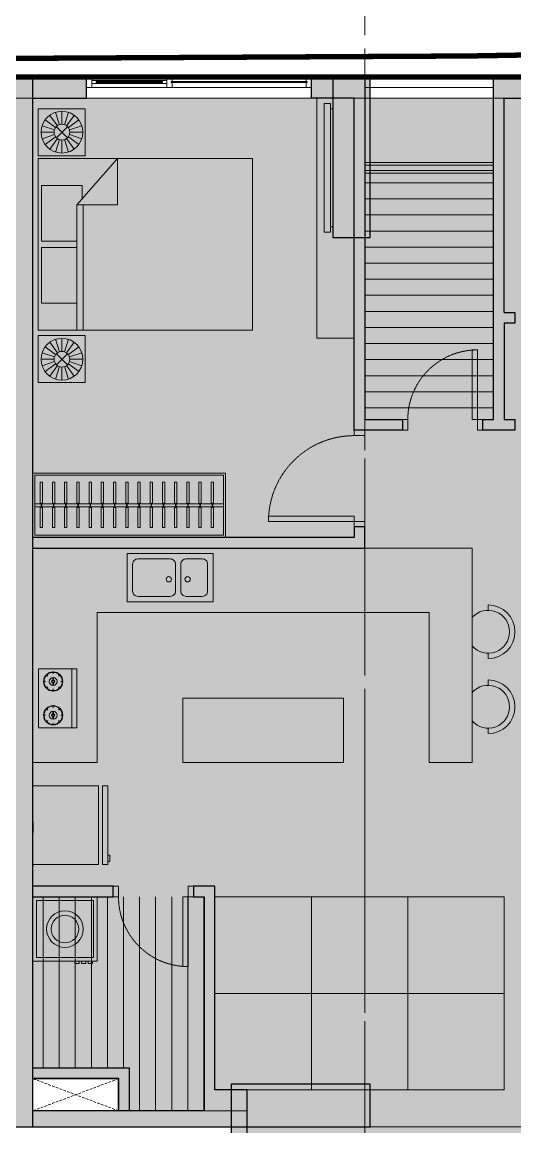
# Model space of a CAD drawing. Header units: millimetres. Extents: x -100356 to 314685, y 446 to 1273965.
# Drawn here: x 69991 to 74591, y 1127313 to 1137623 of the extents above; entities that cross this region are included whole.
import ezdxf
from ezdxf.xclip import XClip

# ---------------------------------------------------------------- set-up
doc = ezdxf.new("R2010")
doc.units = ezdxf.units.MM
doc.header["$XCLIPFRAME"] = 2
for name, pattern in [('CENTER', [2, 1.25, -0.25, 0.25, -0.25]), ('CENTER2', [28.575, 19.05, -3.175, 3.175, -3.175]), ('Dash', [6, 3, -3]), ('DASHED2', [0.375, 0.25, -0.125]), ('Kume - Grid Line', [10.5, 6, -1.25, 2, -1.25]), ('VL2 - tb$0$DASHED2', [0.375, 0.25, -0.125]), ('VL2 - tb$0$HIDDEN', [0.375, 0.25, -0.125]), ('VL4 - dp$0$HIDDEN', [0.375, 0.25, -0.125])]:
    doc.linetypes.add(name, pattern=pattern)
for name, color, linetype, lineweight in [('@ color hatch', 7, 'Continuous', 13), ('A-_ANOT----_D', 7, 'Continuous', 5), ('A.Axis', 251, 'CENTER2', 13), ('A1 - dp$0$TUONG 2', 2, 'Continuous', 25), ('GJ', 1, 'Continuous', 13), ('Hatch-wall', 251, 'Continuous', 5), ('LC.HA', 250, 'Continuous', 9), ('LGI', 250, 'CENTER', 9), ('VL2 - tb$0$A.Door', 4, 'Continuous', 13), ('VL2 - tb$0$A.HACH 250', 250, 'Continuous', 5), ('VL2 - tb$0$CUA', 5, 'Continuous', 9), ('VL2 - tb$0$FURNITURE', 8, 'Continuous', 5), ('VL2 - tb$0$NET NOI THAT', 8, 'Continuous', 0), ('VL2 - tb$0$TUONG 2', 2, 'Continuous', 35), ('VL3 - tb$0$$7$FURNITURE', 8, 'Continuous', 5), ('VL4 - dp$0$CUA', 5, 'Continuous', 9)]:
    doc.layers.add(name, color=color, linetype=linetype, lineweight=lineweight)
doc.layers.add('STR', color=7, linetype='Continuous')

# ---------------------------------------------------------------- blocks, each defined once
blk = doc.blocks.new('VL2 - tb')
at = {"layer": 'Hatch-wall', "ltscale": 0.5}
h = blk.add_hatch(color=256, dxfattribs=at)
h.dxf.hatch_style = 1
h.paths.add_polyline_path([(9500, 175), (10120, 175)], flags=16)
h.paths.add_polyline_path([(9000, 6600), (8750, 6600), (8750, 6400), (8900, 6400), (8900, 5950), (9850, 5950), (9850, 3075), (9750, 3075), (9750, 2975), (9850, 2975), (9850, 2875), (9950, 2875), (9950, 2975), (10550, 2975), (10550, 3075), (9950, 3075), (9950, 5950), (10550, 5950), (10550, 6050), (9000, 6050)], flags=16)
h.paths.add_polyline_path([(6400, 6050), (6400, 2975), (8850, 2975), (8850, 3075), (6500, 3075), (6500, 6400), (6650, 6400), (6650, 6600), (6600, 6600), (6600, 9825), (6400, 9825), (6400, 8525), (6400, 8325)], flags=17)
h.paths.add_polyline_path([(3100, 9625), (2700, 9625), (2700, 9825), (3300, 9825), (3300, 8525), (4000, 8525), (4000, 8325), (3200, 8325), (3200, 5625), (3100, 5625)], flags=17)
h.paths.add_polyline_path([(100, 1875), (100, 1875), (100, 1375), (100, 1375)], flags=16)
edge = h.paths.add_edge_path()
edge.add_line((12250, 9625), (12250, 6050))
edge.add_line((12250, 6050), (11650, 6050))
edge.add_line((11650, 6050), (11650, 5950))
edge.add_line((11650, 5950), (12250, 5950))
edge.add_line((12250, 5950), (12250, 3075))
edge.add_line((12250, 3075), (11650, 3075))
edge.add_line((11650, 3075), (11650, 2975))
edge.add_line((11650, 2975), (12250, 2975))
edge.add_line((12250, 2975), (12250, 1875))
edge.add_line((12250, 1875), (11070, 1875))
edge.add_line((11070, 1875), (11070, 1775))
edge.add_line((11070, 1775), (12250, 1775))
edge.add_line((12250, 1775), (12250, 175))
edge.add_line((12250, 175), (10220, 175))
edge.add_line((10220, 175), (9400, 175))
edge.add_line((9400, 175), (8650, 175))
edge.add_line((8650, 175), (8650, 1775))
edge.add_line((8650, 1775), (10320, 1775))
edge.add_line((10320, 1775), (10320, 1875))
edge.add_line((10320, 1875), (9950, 1875))
edge.add_line((9950, 1875), (9950, 1975))
edge.add_line((9950, 1975), (9850, 1975))
edge.add_line((9850, 1975), (9850, 1875))
edge.add_line((9850, 1875), (7350, 1875))
edge.add_line((7350, 1875), (7350, 1775))
edge.add_line((7350, 1775), (8550, 1775))
edge.add_line((8550, 1775), (8550, 175))
edge.add_line((8550, 175), (6500, 175))
edge.add_line((6500, 175), (6500, 1775))
edge.add_line((6500, 1775), (6600, 1775))
edge.add_line((6600, 1775), (6600, 1875))
edge.add_line((6600, 1875), (6500, 1875))
edge.add_line((6500, 1875), (6400, 1875))
edge.add_line((6400, 1875), (6400, 175))
edge.add_line((6400, 175), (6300, 175))
edge.add_line((6300, 175), (6300, 25))
edge.add_line((6300, 25), (12450, 25))
edge.add_line((12450, 25), (12450, 9825))
edge.add_line((12450, 9825), (11600, 9825))
edge.add_line((11600, 9825), (11600, 9625))
edge.add_line((11600, 9625), (12250, 9625))
edge.add_line((8750, 6600), (8800, 6600))
edge.add_line((8800, 6600), (8800, 9825))
edge.add_line((8800, 9825), (9500, 9825))
edge.add_line((9500, 9825), (9500, 9625))
edge.add_line((9500, 9625), (9100, 9625))
edge.add_line((9100, 9625), (9100, 8325))
edge.add_line((9100, 8325), (9000, 8325))
edge.add_line((9000, 8325), (9000, 6900))
h.paths.add_polyline_path([(4500, 175), (4600, 175), (4600, 175), (4700, 175), (4700, 25), (-100, 25), (-100, 9825), (600, 9825), (600, 9625), (100, 9625), (100, 6325), (2200, 6325), (2200, 6125), (2100, 6125), (2100, 6225), (100, 6225), (100, 4625), (2100, 4625), (2100, 5375), (2200, 5375), (2200, 4625), (3100, 4625), (3100, 4725), (3200, 4725), (3200, 4525), (100, 4525), (100, 1975), (850, 1975), (850, 1875), (100, 1875), (100, 1275), (100, 1275), (100, 175), (1700, 175), (1700, 1875), (1600, 1875), (1600, 1975), (1800, 1975), (1800, 175), (4500, 175)])
h = blk.add_hatch(color=256, dxfattribs=at)
h.dxf.hatch_style = 1
h.paths.add_polyline_path([(12450, 9825), (11600, 9825), (11600, 9625), (12250, 9625), (12250, 6050), (11650, 6050), (11650, 5950), (12250, 5950), (12250, 3075), (11650, 3075), (11650, 2975), (12250, 2975), (12250, 1875), (11070, 1875), (11070, 1775), (12250, 1775), (12250, 175), (10220, 175), (9400, 175), (8650, 175), (8650, 1775), (10320, 1775), (10320, 1875), (9950, 1875), (9950, 1975), (9850, 1975), (9850, 1875), (7350, 1875), (7350, 1775), (8550, 1775), (8550, 175), (6500, 175), (6500, 1775), (6600, 1775), (6600, 1875), (6500, 1875), (6400, 1875), (6400, 175), (6000, 175), (6000, 25), (12450, 25)])
h.paths.add_polyline_path([(10120, 175), (9500, 175)], flags=16)
at = {"layer": 'A1 - dp$0$TUONG 2', "ltscale": 0.5}
blk.add_lwpolyline([(6000, 25), (12450, 25), (12450, 9825), (11600, 9825)], dxfattribs=at)
blk = doc.blocks.new('VL2 - tb$0$A$C6FE626A3')
for p, q in [((-90, 606), (-150, 606)), ((-150, -594), (-150, 606)), ((-90, -594), (-90, 606)), ((-90, 557), (-70, 557)), ((-70, -545), (-70, 557)), ((-90, -594), (-150, -594)), ((-90, -545), (-70, -545))]:
    blk.add_line(p, q)
blk = doc.blocks.new('*U294')
for points in [[(0, 600), (0, 0), (1800, 0), (1800, 600)], [(1780, 580), (1780, 20), (20, 20), (20, 580)]]:
    blk.add_lwpolyline(points, close=True)
at = {"ltscale": 6}
for points in [[(91, 313), (91, 515), (69, 515), (69, 313)], [(205, 313), (205, 515), (183, 515), (183, 313)], [(319, 313), (319, 515), (297, 515), (297, 313)], [(433, 313), (433, 515), (411, 515), (411, 313)], [(547, 313), (547, 515), (525, 515), (525, 313)], [(661, 313), (661, 515), (639, 515), (639, 313)], [(775, 313), (775, 515), (753, 515), (753, 313)], [(889, 313), (889, 515), (867, 515), (867, 313)], [(1003, 313), (1003, 515), (981, 515), (981, 313)], [(1117, 313), (1117, 515), (1095, 515), (1095, 313)], [(1231, 313), (1231, 515), (1209, 515), (1209, 313)], [(1345, 313), (1345, 515), (1323, 515), (1323, 313)], [(1459, 313), (1459, 515), (1437, 515), (1437, 313)], [(1573, 313), (1573, 515), (1551, 515), (1551, 313)], [(1687, 313), (1687, 515), (1665, 515), (1665, 313)], [(69, 287), (69, 92), (91, 92), (91, 287)], [(183, 287), (183, 92), (205, 92), (205, 287)], [(297, 287), (297, 92), (319, 92), (319, 287)], [(411, 287), (411, 92), (433, 92), (433, 287)], [(525, 287), (525, 92), (547, 92), (547, 287)], [(639, 287), (639, 92), (661, 92), (661, 287)], [(753, 287), (753, 92), (775, 92), (775, 287)], [(867, 287), (867, 92), (889, 92), (889, 287)], [(981, 287), (981, 92), (1003, 92), (1003, 287)], [(1095, 287), (1095, 92), (1117, 92), (1117, 287)], [(1209, 287), (1209, 92), (1231, 92), (1231, 287)], [(1323, 287), (1323, 92), (1345, 92), (1345, 287)], [(1437, 287), (1437, 92), (1459, 92), (1459, 287)], [(1551, 287), (1551, 92), (1573, 92), (1573, 287)], [(1665, 287), (1665, 92), (1687, 92), (1687, 287)]]:
    blk.add_lwpolyline(points, dxfattribs=at)
for points in [[(1780, 287), (1780, 313), (20, 313), (20, 287)], [(83, 319), (78, 319), (78, 280), (83, 280)], [(197, 319), (192, 319), (192, 280), (197, 280)], [(311, 319), (306, 319), (306, 280), (311, 280)], [(425, 319), (420, 319), (420, 280), (425, 280)], [(539, 319), (534, 319), (534, 280), (539, 280)], [(653, 319), (648, 319), (648, 280), (653, 280)], [(767, 319), (762, 319), (762, 280), (767, 280)], [(881, 319), (876, 319), (876, 280), (881, 280)], [(995, 319), (990, 319), (990, 280), (995, 280)], [(1109, 319), (1104, 319), (1104, 280), (1109, 280)], [(1223, 319), (1218, 319), (1218, 280), (1223, 280)], [(1337, 319), (1332, 319), (1332, 280), (1337, 280)], [(1451, 319), (1446, 319), (1446, 280), (1451, 280)], [(1565, 319), (1560, 319), (1560, 280), (1565, 280)], [(1679, 319), (1674, 319), (1674, 280), (1679, 280)]]:
    blk.add_lwpolyline(points, close=True, dxfattribs=at)
blk = doc.blocks.new('VL2 - tb$0$Bed 1600')
at = {"linetype": 'Continuous'}
for p, q in [((2, -80), (2, 0)), ((2, 0), (66, 0)), ((66, 0), (66, -80)), ((12, -1.2), (32.8, -1.2)), ((12, -14.4), (12, -1.2)), ((32.8, -1.2), (32.8, -14.4)), ((35.2, -1.2), (56, -1.2)), ((35.2, -14.4), (35.2, -1.2)), ((56, -1.2), (56, -16.4)), ((2, -14.4), (48.8, -14.4)), ((66, -29.6), (48.8, -14.4)), ((48.8, -14.4), (48.8, -29.6)), ((56, -16.4), (50.8, -16.4)), ((48.8, -16.8), (2, -16.8)), ((48.8, -29.6), (66, -29.6)), ((66, -80), (2, -80))]:
    blk.add_line(p, q, dxfattribs=at)
blk = doc.blocks.new('VL2 - tb$0$tab')
for p, q in [((439, 0), (0, 0)), ((0, 0), (0, -439)), ((439, -439), (439, 0)), ((174, -163), (103, -65)), ((195, -153), (157, -37)), ((217, -149), (217, -27)), ((240, -153), (278, -37)), ((260, -163), (332, -65)), ((148, -200), (32, -162)), ((158, -179), (60, -108)), ((166, -171), (269, -274)), ((269, -171), (166, -274)), ((277, -179), (375, -108)), ((287, -200), (403, -162)), ((144, -222), (22, -222)), ((148, -245), (32, -283)), ((158, -265), (60, -337)), ((174, -282), (103, -380)), ((195, -292), (157, -408)), ((217, -296), (217, -418)), ((217, -296), (217, -418)), ((240, -292), (278, -408)), ((260, -282), (332, -380)), ((277, -265), (375, -337)), ((287, -245), (403, -283)), ((291, -222), (412, -222)), ((0, -439), (439, -439))]:
    blk.add_line(p, q)
for radius in [195, 73.2]:
    blk.add_circle((217, -222), radius)
blk = doc.blocks.new('VL2 - tb$0$cua so 1')
at = {"layer": 'VL2 - tb$0$A.Door', "ltscale": 0.5}
for p, q in [((1400, 65), (2000, 65)), ((1400, 35), (2000, 35))]:
    blk.add_line(p, q, dxfattribs=at)
for points in [[(0, 0), (2100, 0), (2100, 100), (0, 100)], [(2050, 100), (2050, 0), (2100, 0), (2100, 100)]]:
    blk.add_lwpolyline(points, close=True, dxfattribs=at)
for points in [[(50, 55), (50, 100), (0, 100), (0, 0), (50, 0), (50, 45), (40, 45), (40, 55), (50, 55)], [(1300, 55), (1300, 100), (1350, 100), (1350, 0), (1300, 0), (1300, 45), (1310, 45), (1310, 55), (1300, 55)], [(1400, 55), (1400, 65), (1350, 65), (1350, 35), (1400, 35), (1400, 45), (1390, 45), (1390, 55), (1400, 55)], [(2000, 55), (2000, 65), (2050, 65), (2050, 35), (2000, 35), (2000, 45), (2010, 45), (2010, 55), (2000, 55)]]:
    blk.add_lwpolyline(points, dxfattribs=at)
at = {"layer": 'VL2 - tb$0$A.HACH 250', "ltscale": 0.5}
for points in [[(40, 45), (1310, 45), (1310, 55), (40, 55)], [(1390, 45), (2010, 45), (2010, 55), (1390, 55)]]:
    blk.add_lwpolyline(points, close=True, dxfattribs=at)
blk = doc.blocks.new('*U135')
for points in [[(-700, 100), (-750, 100), (-750, 0), (-700, 0)], [(-50, 0), (-100, 0), (-100, -650), (-50, -650)], [(0, 100), (-50, 100), (-50, 0), (0, 0)]]:
    blk.add_lwpolyline(points, close=True)
at = {"linetype": 'VL2 - tb$0$HIDDEN'}
blk.add_arc((-50, 0), 650, 180, 270, dxfattribs=at)
blk = doc.blocks.new('*U293')
at = {"layer": 'VL2 - tb$0$FURNITURE'}
for p, q in [((0, 100), (1200, 100)), ((0, 75), (1200, 75)), ((0, 25), (1200, 25)), ((0, 0), (1200, 0))]:
    blk.add_line(p, q, dxfattribs=at)
blk = doc.blocks.new('*U189')
for points in [[(0, 100), (50, 100), (50, 0), (0, 0)], [(50, 0), (100, 0), (100, -800), (50, -800)], [(850, 100), (900, 100), (900, 0), (850, 0)]]:
    blk.add_lwpolyline(points, close=True)
at = {"linetype": 'VL4 - dp$0$HIDDEN'}
blk.add_arc((50, 0), 800, 270, 0, dxfattribs=at)
blk = doc.blocks.new('*U213')
for points in [[(0, 100), (50, 100), (50, 0), (0, 0)], [(50, 0), (100, 0), (100, -650), (50, -650)], [(700, 100), (750, 100), (750, 0), (700, 0)]]:
    blk.add_lwpolyline(points, close=True)
at = {"linetype": 'VL2 - tb$0$HIDDEN'}
blk.add_arc((50, 0), 650, 270, 0, dxfattribs=at)
blk = doc.blocks.new('VL2 - tb$0$mb-tulanh700x735')
for p, q in [((368, 700), (-368, 700)), ((-368, 700), (-368, 651)), ((-368, 651), (368, 651)), ((279, 700), (279, 720)), ((279, 720), (340, 720)), ((340, 700), (279, 700)), ((340, 720), (340, 700)), ((368, 651), (368, 700)), ((368, 614), (-368, 614)), ((-368, 614), (-368, 0)), ((368, 0), (368, 614)), ((-368, 0), (368, 0))]:
    blk.add_line(p, q)
blk = doc.blocks.new('VL2 - tb$0$bep')
at = {"layer": 'VL2 - tb$0$FURNITURE'}
for p, q in [((0, 358), (0, 0)), ((549, 358), (0, 358)), ((117, 290), (117, 313)), ((432, 290), (432, 313)), ((549, 0), (549, 358)), ((47, 220), (23, 220)), ((67, 269), (51, 286)), ((103, 224), (80, 224)), ((103, 216), (80, 216)), ((131, 224), (153, 224)), ((131, 216), (153, 216)), ((166, 269), (183, 286)), ((187, 220), (210, 220)), ((362, 220), (339, 220)), ((383, 269), (366, 286)), ((418, 224), (396, 224)), ((418, 216), (396, 216)), ((446, 224), (469, 224)), ((446, 216), (469, 216)), ((482, 269), (498, 286)), ((502, 220), (526, 220)), ((67, 170), (51, 153)), ((117, 149), (117, 126)), ((166, 170), (183, 153)), ((383, 170), (366, 153)), ((432, 149), (432, 126)), ((482, 170), (498, 153)), ((549, 45), (0, 45)), ((0, 0), (549, 0))]:
    blk.add_line(p, q, dxfattribs=at)
for centre, radius in [((117, 220), 90), ((432, 220), 90), ((117, 220), 85.5), ((117, 220), 36.9), ((117, 220), 14.7), ((117, 220), 8.24), ((432, 220), 85.5), ((432, 220), 36.9), ((432, 220), 14.7), ((432, 220), 8.24)]:
    blk.add_circle(centre, radius, dxfattribs=at)
blk = doc.blocks.new('VL2 - tb$0$crua 450x830')
at = {"layer": 'VL2 - tb$0$FURNITURE'}
blk.add_lwpolyline([(400, 10), (-400, 10), (-400, 460), (400, 460)], close=True, dxfattribs=at)
blk.add_lwpolyline([(-400, 10), (400, 10), (400, 460)], dxfattribs=at)
for points in [[(-300, 60), (0, 60, 0.4142136), (50, 110), (50, 360, 0.4142136), (0, 410), (-300, 410, 0.4142136), (-350, 360), (-350, 110, 0.4142136)], [(100, 110), (100, 360, -0.4142136), (150, 410), (300, 410, -0.4142136), (350, 360), (350, 110, -0.4142136), (300, 60), (150, 60, -0.4142136)]]:
    blk.add_lwpolyline(points, format="xyb", close=True, dxfattribs=at)
for centre in [(-12.5, 250), (162.5, 250)]:
    blk.add_circle(centre, 25, dxfattribs=at)
blk = doc.blocks.new('VL2 - tb$0$MBMAYGIAT')
at = {"layer": 'VL2 - tb$0$FURNITURE', "linetype": 'ByBlock'}
for points in [[(0, -350), (700, -350), (700, 350), (0, 350)], [(40, -310), (660, -310), (660, 310), (40, 310)], [(700, 253), (726, 253), (726, 300), (700, 300)], [(700, 180), (726, 180), (726, 228), (700, 228)], [(700, 108), (726, 108), (726, 155), (700, 155)]]:
    blk.add_lwpolyline(points, close=True, dxfattribs=at)
for radius in [200, 150]:
    blk.add_circle((350, 0), radius, dxfattribs=at)
blk = doc.blocks.new('VL4 - dp$0$CT3 MBT 11-31$0$ghe bar')
for p, q in [((-250, -250), (-200, -250)), ((200, -250), (250, -250)), ((-132, -400), (132, -400))]:
    blk.add_line(p, q)
for radius, start, end in [(250, 0, 180), (200, 311.4096, 228.5904)]:
    blk.add_arc((0, -250), radius, start, end)
blk = doc.blocks.new('VL5 - revised')
at = {"layer": '@ color hatch', "ltscale": 0.5}
h = blk.add_hatch(color=191, dxfattribs=at)
h.dxf.hatch_style = 1
h.paths.add_polyline_path([(250, 9600), (3050, 9600), (3050, 8300), (3350, 8300), (3350, 9600), (6350, 9600), (6350, 9200), (7050, 9200), (7050, 9600), (7700, 9600), (7700, 9500), (9200, 9500), (9200, 9600), (10400, 9600), (10400, 696), (10400, 696), (10400, -3000), (11700, -3000), (11700, -5850), (10399, -5850), (10399, -5925), (2250, -5925), (2250, -2450), (2650, -2450), (2650, -1500), (2250, -1500), (2250, 150), (1150, 150), (1150, 550), (250, 550), (250, 2246), (250, 2246)])
h.paths.add_polyline_path([(10600, 300), (11500, 300), (11500, 4900), (10600, 4900)], flags=17)
h.paths.add_polyline_path([(10600, 0), (11900, 0), (11900, -2800), (10600, -2800)])
at = {"layer": 'Hatch-wall', "ltscale": 0.5}
h = blk.add_hatch(color=256, dxfattribs=at)
h.dxf.hatch_style = 1
h.paths.add_polyline_path([(2250, 346), (2250, 346), (1950, 346), (1950, 2246), (1750, 2246), (1750, 2146), (1850, 2146), (1850, 150), (250, 150), (250, 2146), (1000, 2146), (1000, 2246), (850, 2246), (250, 2246), (250, 2846), (250, 2846), (250, 5400), (3350, 5400), (3350, 5500), (3350, 5600), (3250, 5600), (3250, 5500), (250, 5500), (250, 9600), (750, 9600), (750, 9800), (50, 9800), (50, 0), (2100, 0), (2100, -100), (2250, -100), (2250, 346)])
h = blk.add_hatch(color=256, dxfattribs=at)
h.dxf.hatch_style = 1
h.paths.add_polyline_path([(3350, 9800), (3350, 6600), (3700, 6600), (3700, 6500), (3250, 6500), (3250, 9600), (2850, 9600), (2850, 9800)])
h = blk.add_hatch(color=256, dxfattribs=at)
h.dxf.hatch_style = 1
h.paths.add_polyline_path([(10600, 9800), (4550, 9800), (4550, 6600), (4450, 6600), (4450, 6500), (4750, 6500), (4750, 6600), (4650, 6600), (4650, 7500), (4750, 7500), (4750, 7600), (4650, 7600), (4650, 9600), (6350, 9600), (6350, 7600), (5500, 7600), (5500, 7500), (6250, 7500), (6450, 7500), (6450, 9600), (10400, 9600), (10400, 9200), (10600, 9200)])
h = blk.add_hatch(color=256, dxfattribs=at)
h.dxf.hatch_style = 1
h.paths.add_polyline_path([(250, 550), (1150, 550), (1150, 150), (1050, 150), (1050, 450), (250, 450)])
at = {"layer": 'VL2 - tb$0$A.HACH 250'}
h = blk.add_hatch(dxfattribs=at)
h.set_pattern_fill('_USER', color=256, scale=150, angle=360, pattern_type=0)
h.set_pattern_definition([(360, (63926.53, 232522.87), (4e-14, 150), [])])
h.paths.add_polyline_path([(4550, 6600), (3350, 6600), (3350, 8900), (4550, 8900)])
h = blk.add_hatch(dxfattribs=at)
h.set_pattern_fill('_USER', color=256, scale=150, angle=270, pattern_type=0)
h.set_pattern_definition([(270, (682637.43, -444596.7), (150, -6e-14), [])])
h.paths.add_polyline_path([(250, 2147), (1350, 2146), (1350, 2146), (1850, 2146), (1850, 150), (1150, 150), (1150, 550), (250, 550)])
at = {"layer": '@ color hatch', "color": 250, "ltscale": 10, "const_width": 10}
blk.add_lwpolyline([(2250, -1500), (2250, 150), (1150, 150), (1150, 550), (250, 550), (250, 2246), (250, 2246), (250, 9600), (3050, 9600), (3050, 8300), (3350, 8300), (3350, 9600), (6350, 9600), (6350, 9200), (7050, 9200), (7050, 9600), (7700, 9600), (7700, 9500), (9200, 9500), (9200, 9600), (10400, 9600), (10400, 696), (10400, 696), (10400, -3000)], dxfattribs=at)
at = {"layer": 'A1 - dp$0$TUONG 2', "ltscale": 0.5}
for points in [[(50, 0), (2100, 0), (2100, -100)], [(2250, -100), (2250, 346), (1950, 346), (1950, 2246), (1750, 2246), (1750, 2146), (1850, 2146), (1850, 150), (250, 150), (250, 2146), (1000, 2146), (1000, 2246), (850, 2246), (850, 2246), (250, 2246), (250, 5400), (3350, 5400), (3350, 5500), (3350, 5600), (3250, 5600), (3250, 5500), (250, 5500), (250, 9600), (750, 9600), (750, 9800), (50, 9800)], [(3350, 9800), (3350, 6600), (3700, 6600), (3700, 6500), (3250, 6500), (3250, 9600), (2850, 9600), (2850, 9800), (3350, 9800), (3350, 9800)], [(4650, 7500), (4650, 6600), (4750, 6600), (4750, 6500), (4450, 6500), (4450, 6600), (4550, 6600), (4550, 9800), (10600, 9800), (10600, 9200)], [(4650, 9600), (6350, 9600)], [(4650, 7600), (4650, 9600)], [(4650, 7600), (4750, 7600), (4750, 7500), (4650, 7500)], [(250, 2846), (250, 2746)]]:
    blk.add_lwpolyline(points, dxfattribs=at)
for points in [[(250, 550), (1150, 550), (1150, 150), (1050, 150), (1050, 450), (250, 450)], [(250, 450), (1050, 450), (1050, 150), (250, 150)]]:
    blk.add_lwpolyline(points, close=True, dxfattribs=at)
at = {"layer": 'VL2 - tb$0$A.HACH 250', "linetype": 'VL2 - tb$0$DASHED2', "ltscale": 100}
for p, q in [((1050, 150), (250, 450)), ((1050, 450), (250, 150))]:
    blk.add_line(p, q, dxfattribs=at)
at = {"layer": 'VL2 - tb$0$A.HACH 250'}
for points in [[(3350, 9700), (4550, 9700), (4550, 9800), (3350, 9800)], [(1950, 1246), (2850, 1246), (2850, 2146), (1950, 2146)], [(2850, 1246), (3750, 1246), (3750, 2146), (2850, 2146)], [(3750, 1246), (4650, 1246), (4650, 2146), (3750, 2146)], [(1950, 346), (2850, 346), (2850, 1246), (1950, 1246)], [(2850, 346), (3750, 346), (3750, 1246), (2850, 1246)], [(3750, 346), (4650, 346), (4650, 1246), (3750, 1246)]]:
    blk.add_lwpolyline(points, close=True, dxfattribs=at)
at = {"layer": 'VL2 - tb$0$CUA'}
blk.add_line((750, 9600), (2850, 9600), dxfattribs=at)
at = {"layer": 'VL3 - tb$0$$7$FURNITURE'}
for points in [[(2900, 9600), (3250, 9600), (3250, 7360), (2900, 7360)], [(3150, 4000), (1650, 4000), (1650, 3400), (3150, 3400)]]:
    blk.add_lwpolyline(points, close=True, dxfattribs=at)
blk.add_lwpolyline([(250, 3400), (850, 3400), (850, 4800), (3950, 4800), (3950, 3400), (4350, 3400), (4350, 5400), (3350, 5400)], dxfattribs=at)
at = {"layer": 'VL2 - tb$0$CUA', "xscale": -1, "rotation": 180}
blk.add_blockref('*U135', (4450, 6600), dxfattribs=at)
at = {"layer": 'VL2 - tb$0$CUA', "xscale": -1}
blk.add_blockref('*U213', (1750, 2146), dxfattribs=at)
at = {"layer": 'VL2 - tb$0$NET NOI THAT', "lineweight": 0, "extrusion": (5.65041e-18, 5.2756e-19, -1), "xscale": -0.8571428571428403, "yscale": 0.8571428571428404, "zscale": -0.8571428571428403, "rotation": 90.0000169396664}
blk.add_blockref('VL2 - tb$0$MBMAYGIAT', (-550, 2146), dxfattribs=at)
at = {"layer": 'VL2 - tb$0$TUONG 2', "xscale": -1}
for name, p in [('VL2 - tb$0$cua so 1', (2850, 9700)), ('*U293', (4550, 8900))]:
    blk.add_blockref(name, p, dxfattribs=at)
at = {"layer": 'VL3 - tb$0$$7$FURNITURE', "xscale": -1, "rotation": 90}
blk.add_blockref('VL2 - tb$0$tab', (300, 9499), dxfattribs=at)
at = {"layer": 'VL3 - tb$0$$7$FURNITURE'}
for name, p in [('VL2 - tb$0$A$C6FE626A3', (3120, 8944)), ('*U294', (250, 5500))]:
    blk.add_blockref(name, p, dxfattribs=at)
at = {"layer": 'VL3 - tb$0$$7$FURNITURE', "xscale": 24.99999062500365, "yscale": 24.99999062500365, "zscale": 24.99999062500365, "rotation": 90}
blk.add_blockref('VL2 - tb$0$Bed 1600', (300, 7385), dxfattribs=at)
at = {"layer": 'VL3 - tb$0$$7$FURNITURE'}
for name, p, rotation in [('VL2 - tb$0$tab', (300, 6946), 90), ('VL4 - dp$0$CT3 MBT 11-31$0$ghe bar', (4750, 4620), 270), ('VL4 - dp$0$CT3 MBT 11-31$0$ghe bar', (4750, 3920), 270)]:
    blk.add_blockref(name, p, dxfattribs=dict(at, rotation=rotation))
at = {"layer": 'VL3 - tb$0$$7$FURNITURE', "ltscale": 0.5, "xscale": -1, "rotation": 180}
blk.add_blockref('VL2 - tb$0$crua 450x830', (1532, 5360), dxfattribs=at)
at = {"layer": 'VL3 - tb$0$$7$FURNITURE', "ltscale": 2, "rotation": 90}
blk.add_blockref('VL2 - tb$0$bep', (660, 3724), dxfattribs=at)
at = {"layer": 'VL3 - tb$0$$7$FURNITURE', "extrusion": (2.01943e-28, -2.97971e-18, -1), "xscale": -1, "zscale": -1, "rotation": 90}
blk.add_blockref('VL2 - tb$0$mb-tulanh700x735', (-250, 2815), dxfattribs=at)
at = {"layer": 'VL4 - dp$0$CUA', "xscale": -1, "rotation": 270}
blk.add_blockref('*U189', (3250, 5600), dxfattribs=at)
blk = doc.blocks.new('grid tower')
at = {"layer": 'A.Axis', "linetype": 'Kume - Grid Line', "lineweight": 9, "ltscale": 100}
for p, q in [((1449.8, 38386.8), (1449.8, -18372.7)), ((48341.2, -1500.1), (-14918.8, -1500.1)), ((48341.2, -11100.1), (-14918.8, -11100.1))]:
    blk.add_line(p, q, dxfattribs=at)
blk = doc.blocks.new('SITE')
at = {"layer": 'GJ', "color": 2, "linetype": 'DASHED2', "ltscale": 200, "const_width": 50, "elevation": 0}
blk.add_lwpolyline([(-51659, 22285), (-51640, 22872), (-51581, 23937), (-51499, 28076), (-51496, 29824), (-50725, 29994), (-51513, 40959), (-52452, 41020), (-52589, 42419), (-48449, 42705), (-47306, 42675), (-44664, 42638), (-38719, 42656), (-35209, 42660), (-34096, 42671), (-29879, 42740), (-25970, 42804), (-21954, 42762), (-17825, 42748), (-8761, 42796), (-2287, 42908), (-2255, 42910), (-1186, 35377), (-1157, 8044)], dxfattribs=at)
blk = doc.blocks.new('X-GRID')
at = {"layer": 'LGI', "ltscale": 1500}
for p, q in [((-40950, 49486.8), (-40950, -7272.6)), ((5008.8, 9600), (-57318.6, 9600)), ((5008.8, 0), (-57318.6, 0))]:
    blk.add_line(p, q, dxfattribs=at)
blk = doc.blocks.new('f23 grid column')
at = {"layer": 'LC.HA'}
h = blk.add_hatch(color=256, dxfattribs=at)
h.dxf.hatch_style = 1
h.paths.add_polyline_path([(4295, 11238), (3945, 11238), (3945, 9738), (4295, 9738)])
h = blk.add_hatch(color=256, dxfattribs=at)
h.dxf.hatch_style = 1
h.paths.add_polyline_path([(2995, 1838), (2995, 1438), (4295, 1438), (4295, 1838)])
at = {"layer": 'STR', "ltscale": 1000, "elevation": 0}
for points in [[(4295, 11238), (3945, 11238), (3945, 9738), (4295, 9738)], [(2995, 1838), (2995, 1438), (4295, 1438), (4295, 1838)]]:
    blk.add_lwpolyline(points, close=True, dxfattribs=at)
at = {"rotation": 180}
blk.add_blockref('X-GRID', (-36705, 11038, 0), dxfattribs=at)

msp = doc.modelspace()

# ---------------------------------------------------------------- linework, layer by layer
at = {"color": 3, "linetype": 'Dash', "ltscale": 30, "const_width": 50, "elevation": 0}
msp.add_lwpolyline([(45190.8, 1137110.8), (48840.3, 1137110.5), (48840.9, 1134210.5), (51040.5, 1134210.5), (51040.9, 1137110.5), (64240.9, 1137110.5), (64237.4, 1134210.5), (66440.9, 1134210.5), (66440.9, 1137110.5), (80440.9, 1137110.5)], dxfattribs=at)

# ---------------------------------------------------------------- block references
ref = msp.add_blockref('f23 grid column', (68945.9, 1125875.2, 0))
XClip(ref).set_block_clipping_path([(-38143.7990276038, 12874.2728585252), (-38143.7990276038, -960.9112009969), (-27130.5599544233, -960.9112009969), (-27130.5599544233, -10223.7739877296), (-20127.121006076, -10223.7739877296), (-20127.121006076, -3944.1828265036), (-7256.2687176054, -3944.1828265036), (-7256.2687176054, -19155.9551603594), (-20848.1462950006, -19155.9551603594), (-20848.1462950006, -33200.2410861016), (15642.2695581813, -33200.2410861016), (15642.2695581813, 13456.019038944), (-37345.1452426936, 13456.0190389439)])
at = {"layer": 'A-_ANOT----_D', "rotation": 180}
msp.add_blockref('grid tower', (74640.7, 1125813.5, 0), dxfattribs=at)
at = {"layer": 'A1 - dp$0$TUONG 2'}
for name, p in [('VL5 - revised', (69840.8, 1127313.5, 0)), ('VL2 - tb', (57640.8, 1127288.5, 0))]:
    msp.add_blockref(name, p, dxfattribs=at)
at = {"layer": 'GJ'}
msp.add_blockref('SITE', (82927, 1094510.4, 0), dxfattribs=at)

doc.saveas('drawing.dxf')
